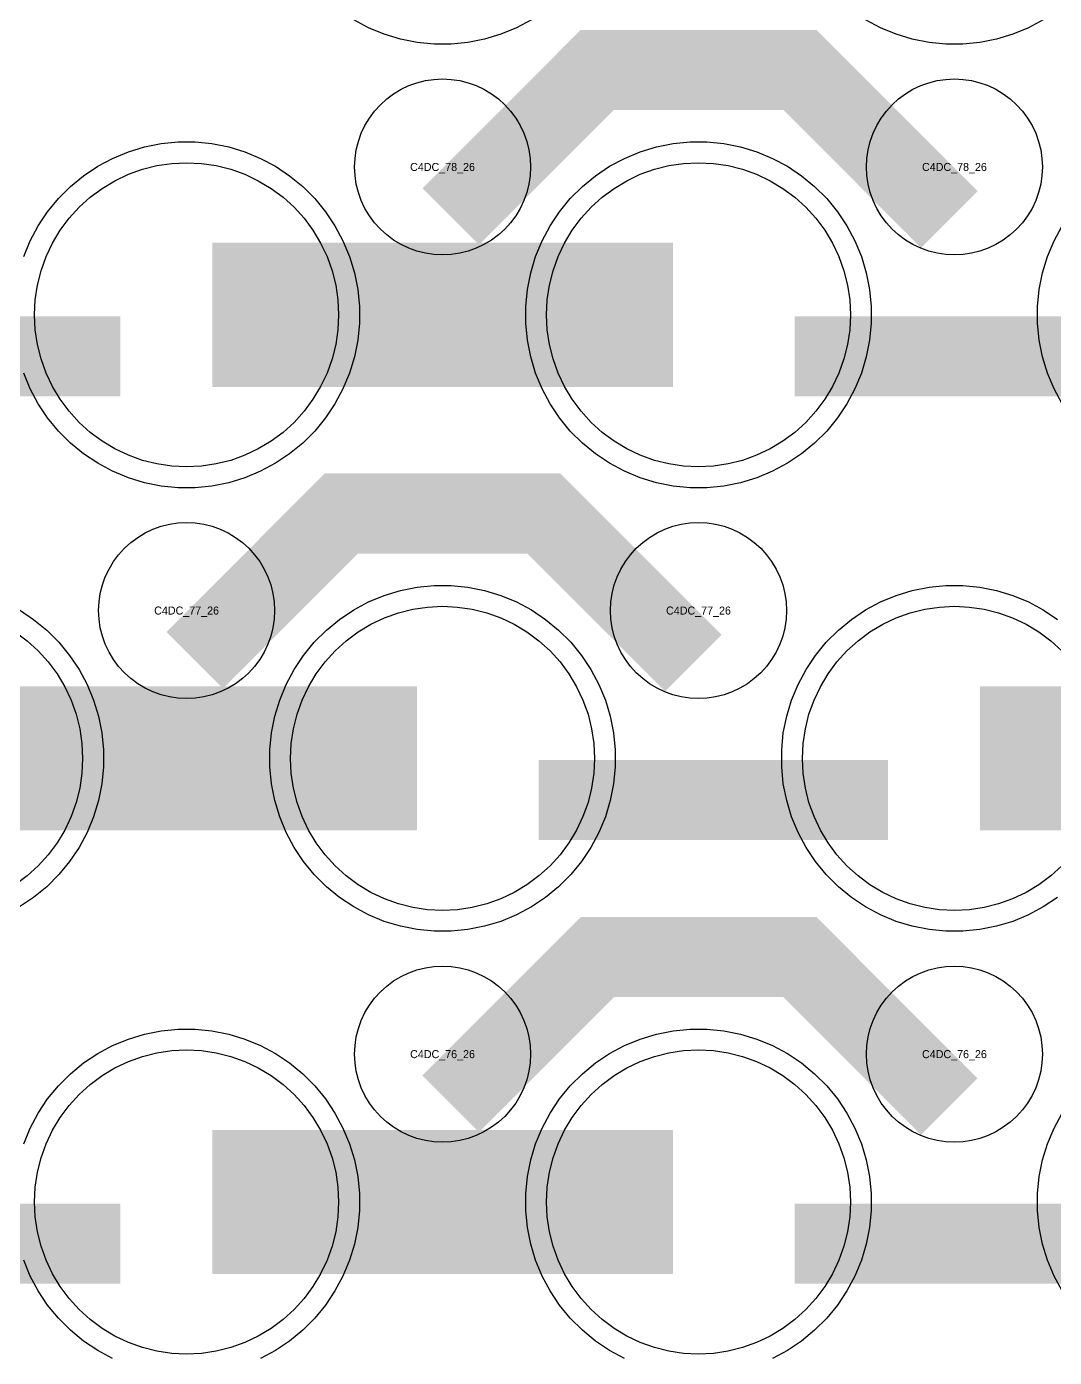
# Model space of a CAD drawing. Extents: x -11880 to 11880, y -14992 to 14992.
# Drawn here: x -3730 to -3408.8, y -4357.2 to -3941.5 of the extents above; entities that cross this region are included whole.
import ezdxf
from ezdxf.enums import TextEntityAlignment as Align

# ---------------------------------------------------------------- set-up
doc = ezdxf.new("R2010")
doc.units = 0
doc.header["$MEASUREMENT"] = 0
for name, color, linetype in [('GDS_775_DT_237', 138, 'CONTINUOUS'), ('RDL1_FS', 34, 'CONTINUOUS'), ('RDL_BS', 160, 'CONTINUOUS')]:
    doc.layers.add(name, color=color, linetype=linetype)

msp = doc.modelspace()

# ---------------------------------------------------------------- linework, layer by layer
at = {"layer": 'RDL1_FS'}
for points in [[(-3680, -4079.074), (-3684.657, -4078.845), (-3689.268, -4078.161), (-3693.791, -4077.029), (-3698.181, -4075.457), (-3702.395, -4073.465), (-3706.395, -4071.067), (-3710.14, -4068.289), (-3713.594, -4065.159), (-3716.724, -4061.705), (-3719.502, -4057.96), (-3721.9, -4053.96), (-3723.892, -4049.746), (-3725.464, -4045.356), (-3726.596, -4040.833), (-3727.28, -4036.222), (-3727.509, -4031.565), (-3727.28, -4026.908), (-3726.596, -4022.297), (-3725.464, -4017.774), (-3723.892, -4013.384), (-3721.9, -4009.17), (-3719.502, -4005.17), (-3716.724, -4001.425), (-3713.594, -3997.971), (-3710.14, -3994.841), (-3706.395, -3992.063), (-3702.395, -3989.665), (-3698.181, -3987.673), (-3693.791, -3986.101), (-3689.268, -3984.969), (-3684.657, -3984.285), (-3680, -3984.056), (-3675.343, -3984.285), (-3670.732, -3984.969), (-3666.209, -3986.101), (-3661.819, -3987.673), (-3657.605, -3989.665), (-3653.605, -3992.063), (-3649.86, -3994.841), (-3646.406, -3997.971), (-3643.276, -4001.425), (-3640.498, -4005.17), (-3638.1, -4009.17), (-3636.108, -4013.384), (-3634.536, -4017.774), (-3633.404, -4022.297), (-3632.72, -4026.908), (-3632.491, -4031.565), (-3632.72, -4036.222), (-3633.404, -4040.833), (-3634.536, -4045.356), (-3636.108, -4049.746), (-3638.1, -4053.96), (-3640.498, -4057.96), (-3643.276, -4061.705), (-3646.406, -4065.159), (-3649.86, -4068.289), (-3653.605, -4071.067), (-3657.605, -4073.465), (-3661.819, -4075.457), (-3666.209, -4077.029), (-3670.732, -4078.161), (-3675.343, -4078.845)], [(-3520, -4079.074), (-3524.657, -4078.845), (-3529.268, -4078.161), (-3533.791, -4077.029), (-3538.181, -4075.457), (-3542.395, -4073.465), (-3546.395, -4071.067), (-3550.14, -4068.289), (-3553.594, -4065.159), (-3556.724, -4061.705), (-3559.502, -4057.96), (-3561.9, -4053.96), (-3563.892, -4049.746), (-3565.464, -4045.356), (-3566.596, -4040.833), (-3567.28, -4036.222), (-3567.509, -4031.565), (-3567.28, -4026.908), (-3566.596, -4022.297), (-3565.464, -4017.774), (-3563.892, -4013.384), (-3561.9, -4009.17), (-3559.502, -4005.17), (-3556.724, -4001.425), (-3553.594, -3997.971), (-3550.14, -3994.841), (-3546.395, -3992.063), (-3542.395, -3989.665), (-3538.181, -3987.673), (-3533.791, -3986.101), (-3529.268, -3984.969), (-3524.657, -3984.285), (-3520, -3984.056), (-3515.343, -3984.285), (-3510.732, -3984.969), (-3506.209, -3986.101), (-3501.819, -3987.673), (-3497.605, -3989.665), (-3493.605, -3992.063), (-3489.86, -3994.841), (-3486.406, -3997.971), (-3483.276, -4001.425), (-3480.498, -4005.17), (-3478.1, -4009.17), (-3476.108, -4013.384), (-3474.536, -4017.774), (-3473.404, -4022.297), (-3472.72, -4026.908), (-3472.491, -4031.565), (-3472.72, -4036.222), (-3473.404, -4040.833), (-3474.536, -4045.356), (-3476.108, -4049.746), (-3478.1, -4053.96), (-3480.498, -4057.96), (-3483.276, -4061.705), (-3486.406, -4065.159), (-3489.86, -4068.289), (-3493.605, -4071.067), (-3497.605, -4073.465), (-3501.819, -4075.457), (-3506.209, -4077.029), (-3510.732, -4078.161), (-3515.343, -4078.845)], [(-3600, -4217.639), (-3604.657, -4217.41), (-3609.268, -4216.726), (-3613.791, -4215.594), (-3618.181, -4214.022), (-3622.395, -4212.03), (-3626.395, -4209.632), (-3630.14, -4206.854), (-3633.594, -4203.724), (-3636.724, -4200.27), (-3639.502, -4196.525), (-3641.9, -4192.525), (-3643.892, -4188.311), (-3645.464, -4183.921), (-3646.596, -4179.398), (-3647.28, -4174.787), (-3647.509, -4170.13), (-3647.28, -4165.473), (-3646.596, -4160.862), (-3645.464, -4156.339), (-3643.892, -4151.949), (-3641.9, -4147.735), (-3639.502, -4143.735), (-3636.724, -4139.99), (-3633.594, -4136.536), (-3630.14, -4133.406), (-3626.395, -4130.628), (-3622.395, -4128.23), (-3618.181, -4126.238), (-3613.791, -4124.666), (-3609.268, -4123.534), (-3604.657, -4122.85), (-3600, -4122.621), (-3595.343, -4122.85), (-3590.732, -4123.534), (-3586.209, -4124.666), (-3581.819, -4126.238), (-3577.605, -4128.23), (-3573.605, -4130.628), (-3569.86, -4133.406), (-3566.406, -4136.536), (-3563.276, -4139.99), (-3560.498, -4143.735), (-3558.1, -4147.735), (-3556.108, -4151.949), (-3554.536, -4156.339), (-3553.404, -4160.862), (-3552.72, -4165.473), (-3552.491, -4170.13), (-3552.72, -4174.787), (-3553.404, -4179.398), (-3554.536, -4183.921), (-3556.108, -4188.311), (-3558.1, -4192.525), (-3560.498, -4196.525), (-3563.276, -4200.27), (-3566.406, -4203.724), (-3569.86, -4206.854), (-3573.605, -4209.632), (-3577.605, -4212.03), (-3581.819, -4214.022), (-3586.209, -4215.594), (-3590.732, -4216.726), (-3595.343, -4217.41)]]:
    msp.add_lwpolyline(points, close=True, dxfattribs=at)
for points in [[(-3671.998, -4031.565, 45, 45, 0), (-3599.998, -4031.565, 45, 45, 0)], [(-3599.998, -4031.565, 45, 45, 0), (-3527.998, -4031.565, 45, 45, 0)], [(-3751.998, -4170.13, 45, 45, 0), (-3679.998, -4170.13, 45, 45, 0)], [(-3679.998, -4170.13, 45, 45, 0), (-3607.998, -4170.13, 45, 45, 0)], [(-3431.998, -4170.13, 45, 45, 0), (-3359.998, -4170.13, 45, 45, 0)]]:
    msp.add_lwpolyline(points, format="xyseb", dxfattribs=at)
for points in [[(-3406.406, -4203.724), (-3409.86, -4206.854), (-3413.605, -4209.632), (-3417.605, -4212.03), (-3421.819, -4214.022), (-3426.209, -4215.594), (-3430.732, -4216.726), (-3435.343, -4217.41), (-3440, -4217.639), (-3444.657, -4217.41), (-3449.268, -4216.726), (-3453.791, -4215.594), (-3458.181, -4214.022), (-3462.395, -4212.03), (-3466.395, -4209.632), (-3470.14, -4206.854), (-3473.594, -4203.724), (-3476.724, -4200.27), (-3479.502, -4196.525), (-3481.9, -4192.525), (-3483.892, -4188.311), (-3485.464, -4183.921), (-3486.596, -4179.398), (-3487.28, -4174.787), (-3487.509, -4170.13), (-3487.28, -4165.473), (-3486.596, -4160.862), (-3485.464, -4156.339), (-3483.892, -4151.949), (-3481.9, -4147.735), (-3479.502, -4143.735), (-3476.724, -4139.99), (-3473.594, -4136.536), (-3470.14, -4133.406), (-3466.395, -4130.628), (-3462.395, -4128.23), (-3458.181, -4126.238), (-3453.791, -4124.666), (-3449.268, -4123.534), (-3444.657, -4122.85), (-3440, -4122.621), (-3435.343, -4122.85), (-3430.732, -4123.534), (-3426.209, -4124.666), (-3421.819, -4126.238), (-3417.605, -4128.23), (-3413.605, -4130.628), (-3409.86, -4133.406), (-3406.406, -4136.536)], [(-3733.605, -4130.628), (-3729.86, -4133.406), (-3726.406, -4136.536), (-3723.276, -4139.99), (-3720.498, -4143.735), (-3718.1, -4147.735), (-3716.108, -4151.949), (-3714.536, -4156.339), (-3713.404, -4160.862), (-3712.72, -4165.473), (-3712.491, -4170.13), (-3712.72, -4174.787), (-3713.404, -4179.398), (-3714.536, -4183.921), (-3716.108, -4188.311), (-3718.1, -4192.525), (-3720.498, -4196.525), (-3723.276, -4200.27), (-3726.406, -4203.724), (-3729.86, -4206.854), (-3733.605, -4209.632)]]:
    msp.add_lwpolyline(points, dxfattribs=at)
at = {"layer": 'RDL1_FS', "color": 240, "true_color": 0xed1f24}
for points in [[(-3680, -4356.204), (-3684.657, -4355.975), (-3689.268, -4355.291), (-3693.791, -4354.159), (-3698.181, -4352.587), (-3702.395, -4350.595), (-3706.395, -4348.197), (-3710.14, -4345.419), (-3713.594, -4342.289), (-3716.724, -4338.835), (-3719.502, -4335.09), (-3721.9, -4331.09), (-3723.892, -4326.876), (-3725.464, -4322.486), (-3726.596, -4317.963), (-3727.28, -4313.352), (-3727.509, -4308.695), (-3727.28, -4304.038), (-3726.596, -4299.427), (-3725.464, -4294.904), (-3723.892, -4290.514), (-3721.9, -4286.3), (-3719.502, -4282.3), (-3716.724, -4278.555), (-3713.594, -4275.101), (-3710.14, -4271.971), (-3706.395, -4269.193), (-3702.395, -4266.795), (-3698.181, -4264.803), (-3693.791, -4263.231), (-3689.268, -4262.099), (-3684.657, -4261.415), (-3680, -4261.186), (-3675.343, -4261.415), (-3670.732, -4262.099), (-3666.209, -4263.231), (-3661.819, -4264.803), (-3657.605, -4266.795), (-3653.605, -4269.193), (-3649.86, -4271.971), (-3646.406, -4275.101), (-3643.276, -4278.555), (-3640.498, -4282.3), (-3638.1, -4286.3), (-3636.108, -4290.514), (-3634.536, -4294.904), (-3633.404, -4299.427), (-3632.72, -4304.038), (-3632.491, -4308.695), (-3632.72, -4313.352), (-3633.404, -4317.963), (-3634.536, -4322.486), (-3636.108, -4326.876), (-3638.1, -4331.09), (-3640.498, -4335.09), (-3643.276, -4338.835), (-3646.406, -4342.289), (-3649.86, -4345.419), (-3653.605, -4348.197), (-3657.605, -4350.595), (-3661.819, -4352.587), (-3666.209, -4354.159), (-3670.732, -4355.291), (-3675.343, -4355.975)], [(-3520, -4356.204), (-3524.657, -4355.975), (-3529.268, -4355.291), (-3533.791, -4354.159), (-3538.181, -4352.587), (-3542.395, -4350.595), (-3546.395, -4348.197), (-3550.14, -4345.419), (-3553.594, -4342.289), (-3556.724, -4338.835), (-3559.502, -4335.09), (-3561.9, -4331.09), (-3563.892, -4326.876), (-3565.464, -4322.486), (-3566.596, -4317.963), (-3567.28, -4313.352), (-3567.509, -4308.695), (-3567.28, -4304.038), (-3566.596, -4299.427), (-3565.464, -4294.904), (-3563.892, -4290.514), (-3561.9, -4286.3), (-3559.502, -4282.3), (-3556.724, -4278.555), (-3553.594, -4275.101), (-3550.14, -4271.971), (-3546.395, -4269.193), (-3542.395, -4266.795), (-3538.181, -4264.803), (-3533.791, -4263.231), (-3529.268, -4262.099), (-3524.657, -4261.415), (-3520, -4261.186), (-3515.343, -4261.415), (-3510.732, -4262.099), (-3506.209, -4263.231), (-3501.819, -4264.803), (-3497.605, -4266.795), (-3493.605, -4269.193), (-3489.86, -4271.971), (-3486.406, -4275.101), (-3483.276, -4278.555), (-3480.498, -4282.3), (-3478.1, -4286.3), (-3476.108, -4290.514), (-3474.536, -4294.904), (-3473.404, -4299.427), (-3472.72, -4304.038), (-3472.491, -4308.695), (-3472.72, -4313.352), (-3473.404, -4317.963), (-3474.536, -4322.486), (-3476.108, -4326.876), (-3478.1, -4331.09), (-3480.498, -4335.09), (-3483.276, -4338.835), (-3486.406, -4342.289), (-3489.86, -4345.419), (-3493.605, -4348.197), (-3497.605, -4350.595), (-3501.819, -4352.587), (-3506.209, -4354.159), (-3510.732, -4355.291), (-3515.343, -4355.975)]]:
    msp.add_lwpolyline(points, close=True, dxfattribs=at)
for points in [[(-3671.998, -4308.695, 45, 45, 0), (-3599.998, -4308.695, 45, 45, 0)], [(-3599.998, -4308.695, 45, 45, 0), (-3527.998, -4308.695, 45, 45, 0)]]:
    msp.add_lwpolyline(points, format="xyseb", dxfattribs=at)
at = {"layer": 'RDL_BS', "color": 240, "true_color": 0xed1f24}
for points in [[(-3572.223, -3939.388), (-3576.885, -3941.88), (-3581.795, -3943.911), (-3586.835, -3945.442), (-3592.062, -3946.488), (-3597.356, -3947.005), (-3602.644, -3947.005), (-3607.938, -3946.488), (-3613.165, -3945.442), (-3618.205, -3943.911), (-3623.115, -3941.88), (-3627.777, -3939.388)], [(-3412.223, -3939.388), (-3416.885, -3941.88), (-3421.795, -3943.911), (-3426.835, -3945.442), (-3432.062, -3946.488), (-3437.356, -3947.005), (-3442.644, -3947.005), (-3447.938, -3946.488), (-3453.165, -3945.442), (-3458.205, -3943.911), (-3463.115, -3941.88), (-3467.777, -3939.388)], [(-3730.906, -4290.49), (-3728.875, -4285.58), (-3726.383, -4280.918), (-3723.436, -4276.504), (-3720.074, -4272.403), (-3716.292, -4268.621), (-3712.191, -4265.259), (-3707.777, -4262.312), (-3703.115, -4259.82), (-3698.205, -4257.789), (-3693.165, -4256.258), (-3687.938, -4255.212), (-3682.644, -4254.695), (-3677.356, -4254.695), (-3672.062, -4255.212), (-3666.835, -4256.258), (-3661.795, -4257.789), (-3656.885, -4259.82), (-3652.223, -4262.312), (-3647.809, -4265.259), (-3643.708, -4268.621), (-3639.926, -4272.403), (-3636.564, -4276.504), (-3633.617, -4280.918), (-3631.125, -4285.58), (-3629.094, -4290.49), (-3627.563, -4295.53), (-3626.517, -4300.757), (-3626, -4306.051), (-3626, -4311.339), (-3626.517, -4316.633), (-3627.563, -4321.86), (-3629.094, -4326.9), (-3631.125, -4331.81), (-3633.617, -4336.472), (-3636.564, -4340.886), (-3639.926, -4344.987), (-3643.708, -4348.769), (-3647.809, -4352.131), (-3652.223, -4355.078), (-3656.885, -4357.57)], [(-3543.115, -4357.57), (-3547.777, -4355.078), (-3552.191, -4352.131), (-3556.292, -4348.769), (-3560.074, -4344.987), (-3563.436, -4340.886), (-3566.383, -4336.472), (-3568.875, -4331.81), (-3570.906, -4326.9), (-3572.437, -4321.86), (-3573.483, -4316.633), (-3574, -4311.339), (-3574, -4306.051), (-3573.483, -4300.757), (-3572.437, -4295.53), (-3570.906, -4290.49), (-3568.875, -4285.58), (-3566.383, -4280.918), (-3563.436, -4276.504), (-3560.074, -4272.403), (-3556.292, -4268.621), (-3552.191, -4265.259), (-3547.777, -4262.312), (-3543.115, -4259.82), (-3538.205, -4257.789), (-3533.165, -4256.258), (-3527.938, -4255.212), (-3522.644, -4254.695), (-3517.356, -4254.695), (-3512.062, -4255.212), (-3506.835, -4256.258), (-3501.795, -4257.789), (-3496.885, -4259.82), (-3492.223, -4262.312), (-3487.809, -4265.259), (-3483.708, -4268.621), (-3479.926, -4272.403), (-3476.564, -4276.504), (-3473.617, -4280.918), (-3471.125, -4285.58), (-3469.094, -4290.49), (-3467.563, -4295.53), (-3466.517, -4300.757), (-3466, -4306.051), (-3466, -4311.339), (-3466.517, -4316.633), (-3467.563, -4321.86), (-3469.094, -4326.9), (-3471.125, -4331.81), (-3473.617, -4336.472), (-3476.564, -4340.886), (-3479.926, -4344.987), (-3483.708, -4348.769), (-3487.809, -4352.131), (-3492.223, -4355.078), (-3496.885, -4357.57)], [(-3406.383, -4336.472), (-3408.875, -4331.81), (-3410.906, -4326.9), (-3412.437, -4321.86), (-3413.483, -4316.633), (-3414, -4311.339), (-3414, -4306.051), (-3413.483, -4300.757), (-3412.437, -4295.53), (-3410.906, -4290.49), (-3408.875, -4285.58), (-3406.383, -4280.918)], [(-3703.115, -4357.57), (-3707.777, -4355.078), (-3712.191, -4352.131), (-3716.292, -4348.769), (-3720.074, -4344.987), (-3723.436, -4340.886), (-3726.383, -4336.472), (-3728.875, -4331.81), (-3730.906, -4326.9)]]:
    msp.add_lwpolyline(points, dxfattribs=at)
at = {"layer": 'RDL_BS'}
for points in [[(-3597.438, -4000.879, 25, 25, 0), (-3551.623, -3955.064, 25, 25, 0), (-3518.07, -3955.064, 25, 25, 0)], [(-3441.599, -4001.778, 25, 25, 0), (-3488.313, -3955.064, 25, 25, 0), (-3518.071, -3955.064, 25, 25, 0)], [(-3809.984, -4044.578, 25, 25, 0), (-3700.719, -4044.578, 25, 25, 0)], [(-3489.984, -4044.578, 25, 25, 0), (-3380.719, -4044.578, 25, 25, 0)], [(-3677.438, -4139.444, 25, 25, 0), (-3631.623, -4093.629, 25, 25, 0), (-3598.07, -4093.629, 25, 25, 0)], [(-3521.599, -4140.343, 25, 25, 0), (-3568.313, -4093.629, 25, 25, 0), (-3598.071, -4093.629, 25, 25, 0)], [(-3569.984, -4183.143, 25, 25, 0), (-3460.719, -4183.143, 25, 25, 0)], [(-3597.438, -4278.009, 25, 25, 0), (-3551.623, -4232.194, 25, 25, 0), (-3518.07, -4232.194, 25, 25, 0)], [(-3441.599, -4278.908, 25, 25, 0), (-3488.313, -4232.194, 25, 25, 0), (-3518.071, -4232.194, 25, 25, 0)]]:
    msp.add_lwpolyline(points, format="xyseb", dxfattribs=at)
for points in [[(-3600, -4012.871), (-3602.693, -4012.739), (-3605.365, -4012.343), (-3607.984, -4011.686), (-3610.519, -4010.779), (-3612.956, -4009.627), (-3615.28, -4008.234), (-3617.443, -4006.631), (-3619.442, -4004.819), (-3621.254, -4002.82), (-3622.857, -4000.657), (-3624.25, -3998.333), (-3625.402, -3995.896), (-3626.309, -3993.361), (-3626.966, -3990.742), (-3627.362, -3988.07), (-3627.494, -3985.377), (-3627.362, -3982.684), (-3626.966, -3980.012), (-3626.309, -3977.393), (-3625.402, -3974.858), (-3624.25, -3972.421), (-3622.857, -3970.097), (-3621.254, -3967.934), (-3619.442, -3965.935), (-3617.443, -3964.123), (-3615.28, -3962.52), (-3612.956, -3961.127), (-3610.519, -3959.975), (-3607.984, -3959.068), (-3605.365, -3958.411), (-3602.693, -3958.015), (-3600, -3957.883), (-3597.307, -3958.015), (-3594.635, -3958.411), (-3592.016, -3959.068), (-3589.481, -3959.975), (-3587.044, -3961.127), (-3584.72, -3962.52), (-3582.557, -3964.123), (-3580.558, -3965.935), (-3578.746, -3967.934), (-3577.143, -3970.097), (-3575.75, -3972.421), (-3574.598, -3974.858), (-3573.691, -3977.393), (-3573.034, -3980.012), (-3572.638, -3982.684), (-3572.506, -3985.377), (-3572.638, -3988.07), (-3573.034, -3990.742), (-3573.691, -3993.361), (-3574.598, -3995.896), (-3575.75, -3998.333), (-3577.143, -4000.657), (-3578.746, -4002.82), (-3580.558, -4004.819), (-3582.557, -4006.631), (-3584.72, -4008.234), (-3587.044, -4009.627), (-3589.481, -4010.779), (-3592.016, -4011.686), (-3594.635, -4012.343), (-3597.307, -4012.739)], [(-3440, -4012.871), (-3442.693, -4012.739), (-3445.365, -4012.343), (-3447.984, -4011.686), (-3450.519, -4010.779), (-3452.956, -4009.627), (-3455.28, -4008.234), (-3457.443, -4006.631), (-3459.442, -4004.819), (-3461.254, -4002.82), (-3462.857, -4000.657), (-3464.25, -3998.333), (-3465.402, -3995.896), (-3466.309, -3993.361), (-3466.966, -3990.742), (-3467.362, -3988.07), (-3467.494, -3985.377), (-3467.362, -3982.684), (-3466.966, -3980.012), (-3466.309, -3977.393), (-3465.402, -3974.858), (-3464.25, -3972.421), (-3462.857, -3970.097), (-3461.254, -3967.934), (-3459.442, -3965.935), (-3457.443, -3964.123), (-3455.28, -3962.52), (-3452.956, -3961.127), (-3450.519, -3959.975), (-3447.984, -3959.068), (-3445.365, -3958.411), (-3442.693, -3958.015), (-3440, -3957.883), (-3437.307, -3958.015), (-3434.635, -3958.411), (-3432.016, -3959.068), (-3429.481, -3959.975), (-3427.044, -3961.127), (-3424.72, -3962.52), (-3422.557, -3964.123), (-3420.558, -3965.935), (-3418.746, -3967.934), (-3417.143, -3970.097), (-3415.75, -3972.421), (-3414.598, -3974.858), (-3413.691, -3977.393), (-3413.034, -3980.012), (-3412.638, -3982.684), (-3412.506, -3985.377), (-3412.638, -3988.07), (-3413.034, -3990.742), (-3413.691, -3993.361), (-3414.598, -3995.896), (-3415.75, -3998.333), (-3417.143, -4000.657), (-3418.746, -4002.82), (-3420.558, -4004.819), (-3422.557, -4006.631), (-3424.72, -4008.234), (-3427.044, -4009.627), (-3429.481, -4010.779), (-3432.016, -4011.686), (-3434.635, -4012.343), (-3437.307, -4012.739)], [(-3522.644, -4085.565), (-3527.938, -4085.048), (-3533.165, -4084.002), (-3538.205, -4082.471), (-3543.115, -4080.44), (-3547.777, -4077.948), (-3552.191, -4075.001), (-3556.292, -4071.639), (-3560.074, -4067.857), (-3563.436, -4063.756), (-3566.383, -4059.342), (-3568.875, -4054.68), (-3570.906, -4049.77), (-3572.437, -4044.73), (-3573.483, -4039.503), (-3574, -4034.209), (-3574, -4028.921), (-3573.483, -4023.627), (-3572.437, -4018.4), (-3570.906, -4013.36), (-3568.875, -4008.45), (-3566.383, -4003.788), (-3563.436, -3999.374), (-3560.074, -3995.273), (-3556.292, -3991.491), (-3552.191, -3988.129), (-3547.777, -3985.182), (-3543.115, -3982.69), (-3538.205, -3980.659), (-3533.165, -3979.128), (-3527.938, -3978.082), (-3522.644, -3977.565), (-3517.356, -3977.565), (-3512.062, -3978.082), (-3506.835, -3979.128), (-3501.795, -3980.659), (-3496.885, -3982.69), (-3492.223, -3985.182), (-3487.809, -3988.129), (-3483.708, -3991.491), (-3479.926, -3995.273), (-3476.564, -3999.374), (-3473.617, -4003.788), (-3471.125, -4008.45), (-3469.094, -4013.36), (-3467.563, -4018.4), (-3466.517, -4023.627), (-3466, -4028.921), (-3466, -4034.209), (-3466.517, -4039.503), (-3467.563, -4044.73), (-3469.094, -4049.77), (-3471.125, -4054.68), (-3473.617, -4059.342), (-3476.564, -4063.756), (-3479.926, -4067.857), (-3483.708, -4071.639), (-3487.809, -4075.001), (-3492.223, -4077.948), (-3496.885, -4080.44), (-3501.795, -4082.471), (-3506.835, -4084.002), (-3512.062, -4085.048), (-3517.356, -4085.565)], [(-3680, -4151.436), (-3682.693, -4151.304), (-3685.365, -4150.908), (-3687.984, -4150.251), (-3690.519, -4149.344), (-3692.956, -4148.192), (-3695.28, -4146.799), (-3697.443, -4145.196), (-3699.442, -4143.384), (-3701.254, -4141.385), (-3702.857, -4139.222), (-3704.25, -4136.898), (-3705.402, -4134.461), (-3706.309, -4131.926), (-3706.966, -4129.307), (-3707.362, -4126.635), (-3707.494, -4123.942), (-3707.362, -4121.249), (-3706.966, -4118.577), (-3706.309, -4115.958), (-3705.402, -4113.423), (-3704.25, -4110.986), (-3702.857, -4108.662), (-3701.254, -4106.499), (-3699.442, -4104.5), (-3697.443, -4102.688), (-3695.28, -4101.085), (-3692.956, -4099.692), (-3690.519, -4098.54), (-3687.984, -4097.633), (-3685.365, -4096.976), (-3682.693, -4096.58), (-3680, -4096.448), (-3677.307, -4096.58), (-3674.635, -4096.976), (-3672.016, -4097.633), (-3669.481, -4098.54), (-3667.044, -4099.692), (-3664.72, -4101.085), (-3662.557, -4102.688), (-3660.558, -4104.5), (-3658.746, -4106.499), (-3657.143, -4108.662), (-3655.75, -4110.986), (-3654.598, -4113.423), (-3653.691, -4115.958), (-3653.034, -4118.577), (-3652.638, -4121.249), (-3652.506, -4123.942), (-3652.638, -4126.635), (-3653.034, -4129.307), (-3653.691, -4131.926), (-3654.598, -4134.461), (-3655.75, -4136.898), (-3657.143, -4139.222), (-3658.746, -4141.385), (-3660.558, -4143.384), (-3662.557, -4145.196), (-3664.72, -4146.799), (-3667.044, -4148.192), (-3669.481, -4149.344), (-3672.016, -4150.251), (-3674.635, -4150.908), (-3677.307, -4151.304)], [(-3520, -4151.436), (-3522.693, -4151.304), (-3525.365, -4150.908), (-3527.984, -4150.251), (-3530.519, -4149.344), (-3532.956, -4148.192), (-3535.28, -4146.799), (-3537.443, -4145.196), (-3539.442, -4143.384), (-3541.254, -4141.385), (-3542.857, -4139.222), (-3544.25, -4136.898), (-3545.402, -4134.461), (-3546.309, -4131.926), (-3546.966, -4129.307), (-3547.362, -4126.635), (-3547.494, -4123.942), (-3547.362, -4121.249), (-3546.966, -4118.577), (-3546.309, -4115.958), (-3545.402, -4113.423), (-3544.25, -4110.986), (-3542.857, -4108.662), (-3541.254, -4106.499), (-3539.442, -4104.5), (-3537.443, -4102.688), (-3535.28, -4101.085), (-3532.956, -4099.692), (-3530.519, -4098.54), (-3527.984, -4097.633), (-3525.365, -4096.976), (-3522.693, -4096.58), (-3520, -4096.448), (-3517.307, -4096.58), (-3514.635, -4096.976), (-3512.016, -4097.633), (-3509.481, -4098.54), (-3507.044, -4099.692), (-3504.72, -4101.085), (-3502.557, -4102.688), (-3500.558, -4104.5), (-3498.746, -4106.499), (-3497.143, -4108.662), (-3495.75, -4110.986), (-3494.598, -4113.423), (-3493.691, -4115.958), (-3493.034, -4118.577), (-3492.638, -4121.249), (-3492.506, -4123.942), (-3492.638, -4126.635), (-3493.034, -4129.307), (-3493.691, -4131.926), (-3494.598, -4134.461), (-3495.75, -4136.898), (-3497.143, -4139.222), (-3498.746, -4141.385), (-3500.558, -4143.384), (-3502.557, -4145.196), (-3504.72, -4146.799), (-3507.044, -4148.192), (-3509.481, -4149.344), (-3512.016, -4150.251), (-3514.635, -4150.908), (-3517.307, -4151.304)], [(-3602.644, -4224.13), (-3607.938, -4223.613), (-3613.165, -4222.567), (-3618.205, -4221.036), (-3623.115, -4219.005), (-3627.777, -4216.513), (-3632.191, -4213.566), (-3636.292, -4210.204), (-3640.074, -4206.422), (-3643.436, -4202.321), (-3646.383, -4197.907), (-3648.875, -4193.245), (-3650.906, -4188.335), (-3652.437, -4183.295), (-3653.483, -4178.068), (-3654, -4172.774), (-3654, -4167.486), (-3653.483, -4162.192), (-3652.437, -4156.965), (-3650.906, -4151.925), (-3648.875, -4147.015), (-3646.383, -4142.353), (-3643.436, -4137.939), (-3640.074, -4133.838), (-3636.292, -4130.056), (-3632.191, -4126.694), (-3627.777, -4123.747), (-3623.115, -4121.255), (-3618.205, -4119.224), (-3613.165, -4117.693), (-3607.938, -4116.647), (-3602.644, -4116.13), (-3597.356, -4116.13), (-3592.062, -4116.647), (-3586.835, -4117.693), (-3581.795, -4119.224), (-3576.885, -4121.255), (-3572.223, -4123.747), (-3567.809, -4126.694), (-3563.708, -4130.056), (-3559.926, -4133.838), (-3556.564, -4137.939), (-3553.617, -4142.353), (-3551.125, -4147.015), (-3549.094, -4151.925), (-3547.563, -4156.965), (-3546.517, -4162.192), (-3546, -4167.486), (-3546, -4172.774), (-3546.517, -4178.068), (-3547.563, -4183.295), (-3549.094, -4188.335), (-3551.125, -4193.245), (-3553.617, -4197.907), (-3556.564, -4202.321), (-3559.926, -4206.422), (-3563.708, -4210.204), (-3567.809, -4213.566), (-3572.223, -4216.513), (-3576.885, -4219.005), (-3581.795, -4221.036), (-3586.835, -4222.567), (-3592.062, -4223.613), (-3597.356, -4224.13)], [(-3600, -4290.001), (-3602.693, -4289.869), (-3605.365, -4289.473), (-3607.984, -4288.816), (-3610.519, -4287.909), (-3612.956, -4286.757), (-3615.28, -4285.364), (-3617.443, -4283.761), (-3619.442, -4281.949), (-3621.254, -4279.95), (-3622.857, -4277.787), (-3624.25, -4275.463), (-3625.402, -4273.026), (-3626.309, -4270.491), (-3626.966, -4267.872), (-3627.362, -4265.2), (-3627.494, -4262.507), (-3627.362, -4259.814), (-3626.966, -4257.142), (-3626.309, -4254.523), (-3625.402, -4251.988), (-3624.25, -4249.551), (-3622.857, -4247.227), (-3621.254, -4245.064), (-3619.442, -4243.065), (-3617.443, -4241.253), (-3615.28, -4239.65), (-3612.956, -4238.257), (-3610.519, -4237.105), (-3607.984, -4236.198), (-3605.365, -4235.541), (-3602.693, -4235.145), (-3600, -4235.013), (-3597.307, -4235.145), (-3594.635, -4235.541), (-3592.016, -4236.198), (-3589.481, -4237.105), (-3587.044, -4238.257), (-3584.72, -4239.65), (-3582.557, -4241.253), (-3580.558, -4243.065), (-3578.746, -4245.064), (-3577.143, -4247.227), (-3575.75, -4249.551), (-3574.598, -4251.988), (-3573.691, -4254.523), (-3573.034, -4257.142), (-3572.638, -4259.814), (-3572.506, -4262.507), (-3572.638, -4265.2), (-3573.034, -4267.872), (-3573.691, -4270.491), (-3574.598, -4273.026), (-3575.75, -4275.463), (-3577.143, -4277.787), (-3578.746, -4279.95), (-3580.558, -4281.949), (-3582.557, -4283.761), (-3584.72, -4285.364), (-3587.044, -4286.757), (-3589.481, -4287.909), (-3592.016, -4288.816), (-3594.635, -4289.473), (-3597.307, -4289.869)], [(-3440, -4290.001), (-3442.693, -4289.869), (-3445.365, -4289.473), (-3447.984, -4288.816), (-3450.519, -4287.909), (-3452.956, -4286.757), (-3455.28, -4285.364), (-3457.443, -4283.761), (-3459.442, -4281.949), (-3461.254, -4279.95), (-3462.857, -4277.787), (-3464.25, -4275.463), (-3465.402, -4273.026), (-3466.309, -4270.491), (-3466.966, -4267.872), (-3467.362, -4265.2), (-3467.494, -4262.507), (-3467.362, -4259.814), (-3466.966, -4257.142), (-3466.309, -4254.523), (-3465.402, -4251.988), (-3464.25, -4249.551), (-3462.857, -4247.227), (-3461.254, -4245.064), (-3459.442, -4243.065), (-3457.443, -4241.253), (-3455.28, -4239.65), (-3452.956, -4238.257), (-3450.519, -4237.105), (-3447.984, -4236.198), (-3445.365, -4235.541), (-3442.693, -4235.145), (-3440, -4235.013), (-3437.307, -4235.145), (-3434.635, -4235.541), (-3432.016, -4236.198), (-3429.481, -4237.105), (-3427.044, -4238.257), (-3424.72, -4239.65), (-3422.557, -4241.253), (-3420.558, -4243.065), (-3418.746, -4245.064), (-3417.143, -4247.227), (-3415.75, -4249.551), (-3414.598, -4251.988), (-3413.691, -4254.523), (-3413.034, -4257.142), (-3412.638, -4259.814), (-3412.506, -4262.507), (-3412.638, -4265.2), (-3413.034, -4267.872), (-3413.691, -4270.491), (-3414.598, -4273.026), (-3415.75, -4275.463), (-3417.143, -4277.787), (-3418.746, -4279.95), (-3420.558, -4281.949), (-3422.557, -4283.761), (-3424.72, -4285.364), (-3427.044, -4286.757), (-3429.481, -4287.909), (-3432.016, -4288.816), (-3434.635, -4289.473), (-3437.307, -4289.869)]]:
    msp.add_lwpolyline(points, close=True, dxfattribs=at)
for points in [[(-3730.906, -4013.36), (-3728.875, -4008.45), (-3726.383, -4003.788), (-3723.436, -3999.374), (-3720.074, -3995.273), (-3716.292, -3991.491), (-3712.191, -3988.129), (-3707.777, -3985.182), (-3703.115, -3982.69), (-3698.205, -3980.659), (-3693.165, -3979.128), (-3687.938, -3978.082), (-3682.644, -3977.565), (-3677.356, -3977.565), (-3672.062, -3978.082), (-3666.835, -3979.128), (-3661.795, -3980.659), (-3656.885, -3982.69), (-3652.223, -3985.182), (-3647.809, -3988.129), (-3643.708, -3991.491), (-3639.926, -3995.273), (-3636.564, -3999.374), (-3633.617, -4003.788), (-3631.125, -4008.45), (-3629.094, -4013.36), (-3627.563, -4018.4), (-3626.517, -4023.627), (-3626, -4028.921), (-3626, -4034.209), (-3626.517, -4039.503), (-3627.563, -4044.73), (-3629.094, -4049.77), (-3631.125, -4054.68), (-3633.617, -4059.342), (-3636.564, -4063.756), (-3639.926, -4067.857), (-3643.708, -4071.639), (-3647.809, -4075.001), (-3652.223, -4077.948), (-3656.885, -4080.44), (-3661.795, -4082.471), (-3666.835, -4084.002), (-3672.062, -4085.048), (-3677.356, -4085.565), (-3682.644, -4085.565), (-3687.938, -4085.048), (-3693.165, -4084.002), (-3698.205, -4082.471), (-3703.115, -4080.44), (-3707.777, -4077.948), (-3712.191, -4075.001), (-3716.292, -4071.639), (-3720.074, -4067.857), (-3723.436, -4063.756), (-3726.383, -4059.342), (-3728.875, -4054.68), (-3730.906, -4049.77)], [(-3406.383, -4059.342), (-3408.875, -4054.68), (-3410.906, -4049.77), (-3412.437, -4044.73), (-3413.483, -4039.503), (-3414, -4034.209), (-3414, -4028.921), (-3413.483, -4023.627), (-3412.437, -4018.4), (-3410.906, -4013.36), (-3408.875, -4008.45), (-3406.383, -4003.788)], [(-3407.809, -4213.566), (-3412.223, -4216.513), (-3416.885, -4219.005), (-3421.795, -4221.036), (-3426.835, -4222.567), (-3432.062, -4223.613), (-3437.356, -4224.13), (-3442.644, -4224.13), (-3447.938, -4223.613), (-3453.165, -4222.567), (-3458.205, -4221.036), (-3463.115, -4219.005), (-3467.777, -4216.513), (-3472.191, -4213.566), (-3476.292, -4210.204), (-3480.074, -4206.422), (-3483.436, -4202.321), (-3486.383, -4197.907), (-3488.875, -4193.245), (-3490.906, -4188.335), (-3492.437, -4183.295), (-3493.483, -4178.068), (-3494, -4172.774), (-3494, -4167.486), (-3493.483, -4162.192), (-3492.437, -4156.965), (-3490.906, -4151.925), (-3488.875, -4147.015), (-3486.383, -4142.353), (-3483.436, -4137.939), (-3480.074, -4133.838), (-3476.292, -4130.056), (-3472.191, -4126.694), (-3467.777, -4123.747), (-3463.115, -4121.255), (-3458.205, -4119.224), (-3453.165, -4117.693), (-3447.938, -4116.647), (-3442.644, -4116.13), (-3437.356, -4116.13), (-3432.062, -4116.647), (-3426.835, -4117.693), (-3421.795, -4119.224), (-3416.885, -4121.255), (-3412.223, -4123.747), (-3407.809, -4126.694)], [(-3732.223, -4123.747), (-3727.809, -4126.694), (-3723.708, -4130.056), (-3719.926, -4133.838), (-3716.564, -4137.939), (-3713.617, -4142.353), (-3711.125, -4147.015), (-3709.094, -4151.925), (-3707.563, -4156.965), (-3706.517, -4162.192), (-3706, -4167.486), (-3706, -4172.774), (-3706.517, -4178.068), (-3707.563, -4183.295), (-3709.094, -4188.335), (-3711.125, -4193.245), (-3713.617, -4197.907), (-3716.564, -4202.321), (-3719.926, -4206.422), (-3723.708, -4210.204), (-3727.809, -4213.566), (-3732.223, -4216.513)]]:
    msp.add_lwpolyline(points, dxfattribs=at)
at = {"layer": 'RDL_BS', "color": 240, "true_color": 0xed1f24}
for points in [[(-3809.984, -4321.708, 25, 25, 0), (-3700.719, -4321.708, 25, 25, 0)], [(-3489.984, -4321.708, 25, 25, 0), (-3380.719, -4321.708, 25, 25, 0)]]:
    msp.add_lwpolyline(points, format="xyseb", dxfattribs=at)

# ---------------------------------------------------------------- texts
at = {"layer": 'GDS_775_DT_237'}
for s, p in [('C4DC_78_26', (-3600, -3985.377)), ('C4DC_78_26', (-3600, -3985.377)), ('C4DC_78_26', (-3440, -3985.377)), ('C4DC_78_26', (-3440, -3985.377)), ('C4DC_77_26', (-3680, -4123.942)), ('C4DC_77_26', (-3680, -4123.942)), ('C4DC_77_26', (-3520, -4123.942)), ('C4DC_77_26', (-3520, -4123.942)), ('C4DC_76_26', (-3600, -4262.507)), ('C4DC_76_26', (-3600, -4262.507)), ('C4DC_76_26', (-3440, -4262.507)), ('C4DC_76_26', (-3440, -4262.507))]:
    msp.add_text(s, height=2.5, dxfattribs=at).set_placement(p, align=Align.MIDDLE_CENTER)

doc.saveas('drawing.dxf')
